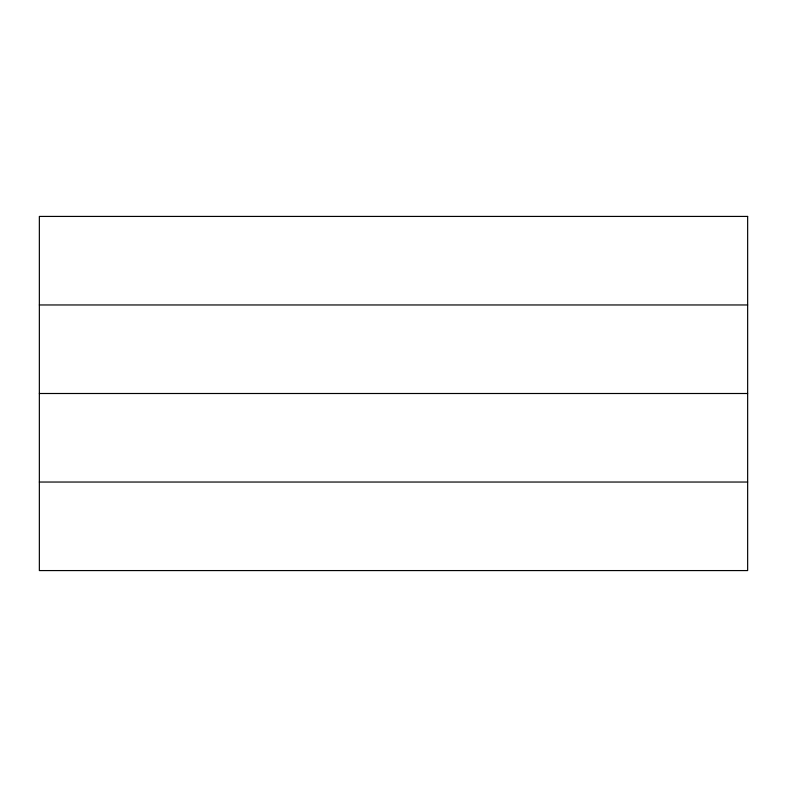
<?xml version="1.0" encoding="UTF-8"?>
<svg xmlns="http://www.w3.org/2000/svg" width="787" height="787" viewBox="0 0 787 787"><rect width="100%" height="100%" fill="white"/><g stroke="black" fill="none" stroke-linecap="round" stroke-linejoin="round"><path stroke-width="1.18" d="M39.35 304.962L747.65 304.962M39.35 393.5L747.65 393.5M39.35 482.038L747.65 482.038M747.65 216.425L39.35 216.425L39.35 570.575L747.65 570.575L747.65 216.425"/></g></svg>
